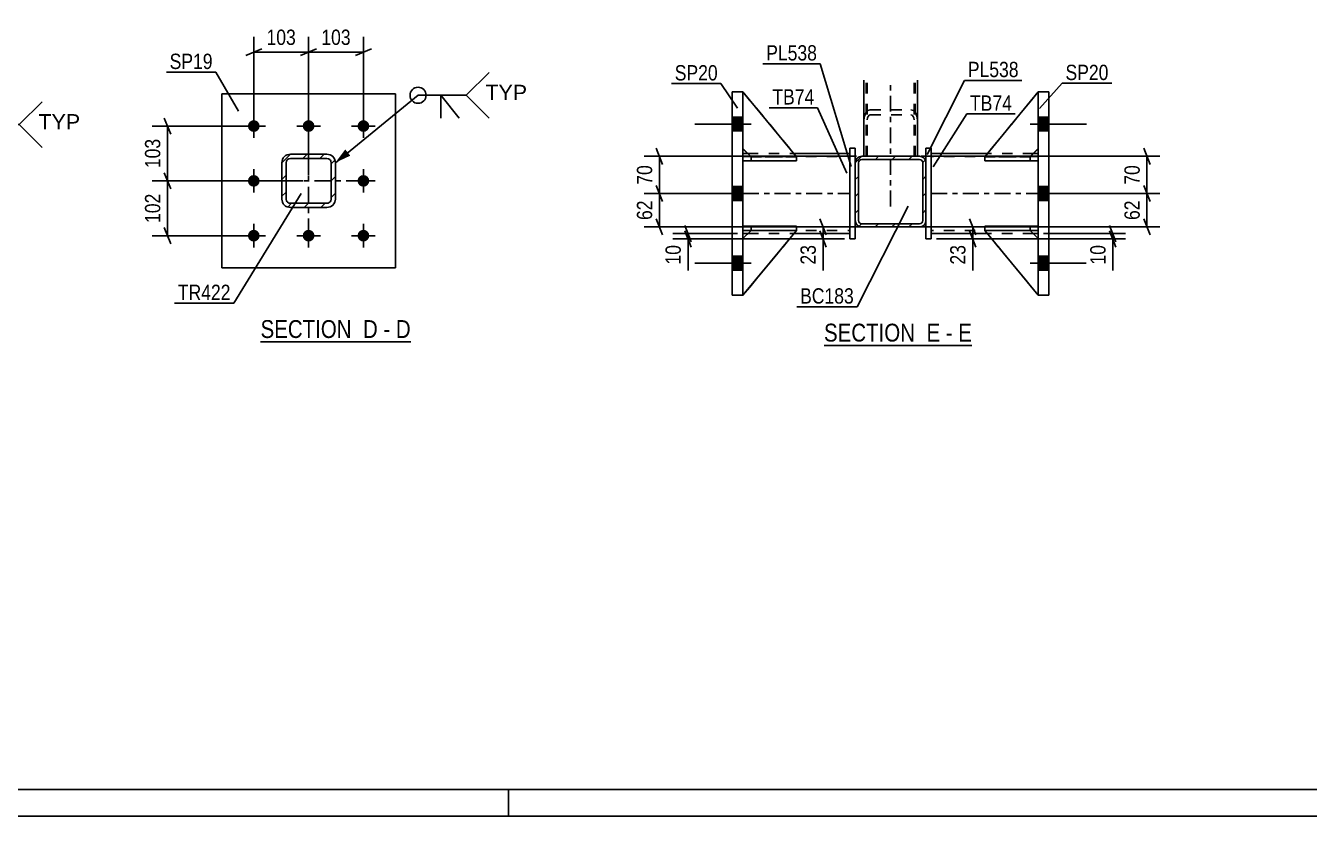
# Model space of a CAD drawing. Header units: millimetres. Extents: x -74 to 767, y -439 to 155.
# Drawn here: x 46.8 to 286.8, y -439 to -291.1 of the extents above; entities that cross this region are included whole.
import ezdxf

# ---------------------------------------------------------------- set-up
doc = ezdxf.new("R2010")
doc.units = ezdxf.units.MM
doc.linetypes.add('DXK_LINE_DOT2', pattern=[3.9198, 1.9599, -1.9599])
doc.linetypes.add('DXK_LINE_DOT3', pattern=[5.9187, 2.979, -0.9799, 0.9799, -0.9799])
doc.styles.add('Arial', font='arial.ttf', dxfattribs={"height": 0.2})
doc.styles.add('Arial Narrow', font='ARIALN.TTF', dxfattribs={"height": 0.2})

# ---------------------------------------------------------------- blocks, each defined once
blk = doc.blocks.new('Unknown-814185030-18 - 1252')
at = {"color": 6, "linetype": 'Continuous'}
blk.add_line((196.07, -350.97), (223.72, -350.97), dxfattribs=at)
at = {"color": 0, "linetype": 'Continuous'}
blk.add_wipeout([(214.18, -350.22), (214.18, -346.72), (196.07, -346.72), (196.07, -350.22)], dxfattribs=at)
at = {"color": 7, "linetype": 'Continuous', "style": 'Arial Narrow'}
blk.add_text('SECTION ', height=3.34, dxfattribs=at).set_placement((196.07, -350.22))
at = {"color": 0, "linetype": 'Continuous'}
blk.add_wipeout([(217.79, -350.22), (217.79, -346.72), (215.23, -346.72), (215.23, -350.22)], dxfattribs=at)
at = {"color": 7, "linetype": 'Continuous', "style": 'Arial Narrow'}
blk.add_text('E', height=3.34, dxfattribs=at).set_placement((215.23, -350.22))
at = {"color": 0, "linetype": 'Continuous'}
blk.add_wipeout([(220.11, -350.22), (220.11, -346.72), (218.84, -346.72), (218.84, -350.22)], dxfattribs=at)
at = {"color": 7, "linetype": 'Continuous', "style": 'Arial Narrow'}
blk.add_text('-', height=3.34, dxfattribs=at).set_placement((218.84, -350.22))
at = {"color": 0, "linetype": 'Continuous'}
blk.add_wipeout([(223.72, -350.22), (223.72, -346.72), (221.16, -346.72), (221.16, -350.22)], dxfattribs=at)
at = {"color": 7, "linetype": 'Continuous', "style": 'Arial Narrow'}
blk.add_text('E', height=3.34, dxfattribs=at).set_placement((221.16, -350.22))
blk = doc.blocks.new('Unknown-814185030-1135')
at = {"color": 5, "linetype": 'Continuous'}
for p, q in [((-68.94, -434), (762.06, -434)), ((137.06, -439), (137.06, -434)), ((-73.94, -439), (767.06, -439))]:
    blk.add_line(p, q, dxfattribs=at)
blk = doc.blocks.new('Unknown-814185030-16 - 1615')
at = {"color": 6, "linetype": 'Continuous'}
blk.add_line((90.72, -350.3), (118.79, -350.3), dxfattribs=at)
at = {"color": 0, "linetype": 'Continuous'}
blk.add_wipeout([(108.82, -349.55), (108.82, -346.05), (90.72, -346.05), (90.72, -349.55)], dxfattribs=at)
at = {"color": 7, "linetype": 'Continuous', "style": 'Arial Narrow'}
blk.add_text('SECTION ', height=3.34, dxfattribs=at).set_placement((90.72, -349.55))
at = {"color": 0, "linetype": 'Continuous'}
blk.add_wipeout([(112.64, -349.55), (112.64, -346.05), (109.87, -346.05), (109.87, -349.55)], dxfattribs=at)
at = {"color": 7, "linetype": 'Continuous', "style": 'Arial Narrow'}
blk.add_text('D', height=3.34, dxfattribs=at).set_placement((109.87, -349.55))
at = {"color": 0, "linetype": 'Continuous'}
blk.add_wipeout([(114.97, -349.55), (114.97, -346.05), (113.69, -346.05), (113.69, -349.55)], dxfattribs=at)
at = {"color": 7, "linetype": 'Continuous', "style": 'Arial Narrow'}
blk.add_text('-', height=3.34, dxfattribs=at).set_placement((113.69, -349.55))
at = {"color": 0, "linetype": 'Continuous'}
blk.add_wipeout([(118.79, -349.55), (118.79, -346.05), (116.02, -346.05), (116.02, -349.55)], dxfattribs=at)
at = {"color": 7, "linetype": 'Continuous', "style": 'Arial Narrow'}
blk.add_text('D', height=3.34, dxfattribs=at).set_placement((116.02, -349.55))
blk = doc.blocks.new('Part-814185030-1333 - 1252')
at = {"color": 7, "linetype": 'DXK_LINE_DOT2'}
for p, q in [((236.12, -303.54), (226.12, -315.65)), ((226.12, -315.65), (236.12, -303.54)), ((236.12, -314.15), (236.12, -303.54)), ((234.62, -315.65), (236.12, -314.15)), ((234.62, -315.65), (236.12, -314.15)), ((226.12, -315.65), (234.62, -315.65)), ((226.12, -315.65), (226.12, -315.65)), ((234.62, -315.65), (226.12, -315.65)), ((234.62, -315.65), (234.62, -315.65))]:
    blk.add_line(p, q, dxfattribs=at)
blk = doc.blocks.new('Bolt-814185030-1442 - 1252')
at = {"linetype": 'Continuous'}
for points in [[(238.12, -310.84), (238.12, -308.24), (236.12, -308.24), (236.12, -310.84)], [(238.12, -310.84), (238.12, -308.24), (236.12, -308.24), (236.12, -310.84)], [(238.12, -310.84), (238.12, -308.24), (236.12, -308.24), (236.12, -310.84)], [(238.12, -323.84), (238.12, -321.24), (236.12, -321.24), (236.12, -323.84)], [(238.12, -323.84), (238.12, -321.24), (236.12, -321.24), (236.12, -323.84)], [(238.12, -336.84), (238.12, -334.24), (236.12, -334.24), (236.12, -336.84)], [(238.12, -336.84), (238.12, -334.24), (236.12, -334.24), (236.12, -336.84)], [(238.12, -336.84), (238.12, -334.24), (236.12, -334.24), (236.12, -336.84)]]:
    blk.add_hatch(color=1, dxfattribs=at).paths.add_polyline_path(points)
at = {"color": 1, "linetype": 'Continuous'}
for p, q in [((234.62, -309.54), (245.12, -309.54)), ((234.62, -309.54), (245.12, -309.54)), ((234.62, -309.54), (245.12, -309.54)), ((236.12, -308.24), (238.12, -308.24)), ((236.12, -308.24), (238.12, -308.24)), ((236.12, -308.24), (238.12, -308.24)), ((236.12, -310.84), (238.12, -310.84)), ((236.12, -310.84), (238.12, -310.84)), ((236.12, -310.84), (238.12, -310.84)), ((236.12, -321.24), (238.12, -321.24)), ((236.12, -321.24), (238.12, -321.24)), ((234.62, -322.54), (245.12, -322.54)), ((234.62, -322.54), (245.12, -322.54)), ((236.12, -323.84), (238.12, -323.84)), ((236.12, -323.84), (238.12, -323.84)), ((234.62, -335.54), (245.12, -335.54)), ((234.62, -335.54), (245.12, -335.54)), ((234.62, -335.54), (245.12, -335.54)), ((236.12, -334.24), (238.12, -334.24)), ((236.12, -334.24), (238.12, -334.24)), ((236.12, -334.24), (238.12, -334.24)), ((236.12, -336.84), (238.12, -336.84)), ((236.12, -336.84), (238.12, -336.84)), ((236.12, -336.84), (238.12, -336.84))]:
    blk.add_line(p, q, dxfattribs=at)
blk = doc.blocks.new('Part-814185030-1257 - 1252')
at = {"color": 7, "linetype": 'DXK_LINE_DOT2'}
for p, q in [((203.52, -315.58), (203.52, -301.33)), ((203.92, -315.58), (203.92, -301.33)), ((213.12, -315.58), (213.12, -301.33)), ((213.52, -301.33), (213.52, -315.58)), ((213.52, -315.58), (203.52, -315.58))]:
    blk.add_line(p, q, dxfattribs=at)
at = {"color": 7, "linetype": 'DXK_LINE_DOT3'}
blk.add_line((208.52, -324.98), (208.52, -301.33), dxfattribs=at)
blk = doc.blocks.new('Part-814185030-1329 - 1252')
at = {"color": 2, "linetype": 'Continuous'}
for p, q in [((180.92, -315.04), (181.81, -315.04)), ((190.42, -315.04), (200.92, -315.04)), ((180.92, -330.04), (181.83, -330.04)), ((190.43, -330.04), (200.92, -330.04))]:
    blk.add_line(p, q, dxfattribs=at)
at = {"color": 7, "linetype": 'DXK_LINE_DOT2'}
for p, q in [((180.92, -330.04), (180.92, -315.04)), ((180.92, -315.64), (200.92, -315.64)), ((181.81, -315.04), (190.42, -315.04)), ((200.92, -330.04), (200.92, -315.04)), ((180.92, -329.44), (200.92, -329.44)), ((181.83, -330.04), (190.43, -330.04))]:
    blk.add_line(p, q, dxfattribs=at)
at = {"color": 7, "linetype": 'DXK_LINE_DOT3'}
blk.add_line((180.92, -322.54), (200.92, -322.54), dxfattribs=at)
blk = doc.blocks.new('Part-814185030-1258 - 1252')
at = {"color": 2, "linetype": 'Continuous'}
for p, q in [((203.52, -315.58), (203.52, -301.33)), ((213.52, -315.58), (213.52, -301.33))]:
    blk.add_line(p, q, dxfattribs=at)
at = {"color": 7, "linetype": 'DXK_LINE_DOT2'}
for p, q in [((204.12, -315.58), (204.12, -301.33)), ((212.92, -315.58), (212.92, -301.33)), ((203.88, -307.45), (204.26, -307.04)), ((204.26, -307.04), (204.72, -306.9)), ((204.72, -306.9), (212.32, -306.9)), ((212.32, -306.9), (212.78, -307.04)), ((212.78, -307.04), (213.17, -307.45)), ((203.52, -308.76), (203.62, -308.05)), ((203.62, -308.05), (203.88, -307.45)), ((204.17, -308.41), (204.12, -308.76)), ((204.3, -308.11), (204.17, -308.41)), ((204.49, -307.9), (204.3, -308.11)), ((204.72, -307.83), (204.49, -307.9)), ((204.72, -307.83), (212.32, -307.83)), ((212.55, -307.9), (212.32, -307.83)), ((212.75, -308.11), (212.55, -307.9)), ((212.88, -308.41), (212.75, -308.11)), ((212.92, -308.76), (212.88, -308.41)), ((213.17, -307.45), (213.43, -308.05)), ((213.43, -308.05), (213.52, -308.76)), ((203.52, -315.58), (213.52, -315.58))]:
    blk.add_line(p, q, dxfattribs=at)
blk = doc.blocks.new('Bolt-814185030-1443 - 1252')
at = {"linetype": 'Continuous'}
for points in [[(180.92, -310.84), (180.92, -308.24), (178.92, -308.24), (178.92, -310.84)], [(180.92, -310.84), (180.92, -308.24), (178.92, -308.24), (178.92, -310.84)], [(180.92, -310.84), (180.92, -308.24), (178.92, -308.24), (178.92, -310.84)], [(180.92, -323.84), (180.92, -321.24), (178.92, -321.24), (178.92, -323.84)], [(180.92, -323.84), (180.92, -321.24), (178.92, -321.24), (178.92, -323.84)], [(180.92, -336.84), (180.92, -334.24), (178.92, -334.24), (178.92, -336.84)], [(180.92, -336.84), (180.92, -334.24), (178.92, -334.24), (178.92, -336.84)], [(180.92, -336.84), (180.92, -334.24), (178.92, -334.24), (178.92, -336.84)]]:
    blk.add_hatch(color=1, dxfattribs=at).paths.add_polyline_path(points)
at = {"color": 1, "linetype": 'Continuous'}
for p, q in [((182.42, -309.54), (171.92, -309.54)), ((182.42, -309.54), (171.92, -309.54)), ((182.42, -309.54), (171.92, -309.54)), ((180.92, -308.24), (178.92, -308.24)), ((180.92, -308.24), (178.92, -308.24)), ((180.92, -308.24), (178.92, -308.24)), ((180.92, -310.84), (178.92, -310.84)), ((180.92, -310.84), (178.92, -310.84)), ((180.92, -310.84), (178.92, -310.84)), ((180.92, -321.24), (178.92, -321.24)), ((180.92, -321.24), (178.92, -321.24)), ((182.42, -322.54), (171.92, -322.54)), ((182.42, -322.54), (171.92, -322.54)), ((180.92, -323.84), (178.92, -323.84)), ((180.92, -323.84), (178.92, -323.84)), ((182.42, -335.54), (171.92, -335.54)), ((182.42, -335.54), (171.92, -335.54)), ((182.42, -335.54), (171.92, -335.54)), ((180.92, -334.24), (178.92, -334.24)), ((180.92, -334.24), (178.92, -334.24)), ((180.92, -334.24), (178.92, -334.24)), ((180.92, -336.84), (178.92, -336.84)), ((180.92, -336.84), (178.92, -336.84)), ((180.92, -336.84), (178.92, -336.84))]:
    blk.add_line(p, q, dxfattribs=at)
blk = doc.blocks.new('Part-814185030-1283 - 1252')
at = {"linetype": 'Continuous'}
h = blk.add_hatch(dxfattribs=at)
h.set_pattern_fill('', scale=0.7, style=0, pattern_type=0)
h.set_pattern_definition([(45, (203.1237, -315.5785), (-1.57154, 1.57154), [])])
h.paths.add_polyline_path([(213.92, -315.58), (203.12, -315.58), (202.66, -315.67), (202.28, -315.93), (202.02, -316.32), (201.92, -316.78), (201.92, -327.58), (202.02, -328.04), (202.28, -328.43), (202.66, -328.69), (203.12, -328.78), (213.92, -328.78), (214.38, -328.69), (214.77, -328.43), (215.03, -328.04), (215.12, -327.58), (215.12, -316.78), (215.03, -316.32), (214.77, -315.93), (214.38, -315.67)])
h.paths.add_polyline_path([(214.48, -316.55), (214.52, -316.78), (214.52, -327.58), (214.48, -327.81), (214.35, -328), (214.15, -328.13), (213.92, -328.18), (203.12, -328.18), (202.89, -328.13), (202.7, -328), (202.57, -327.81), (202.52, -327.58), (202.52, -316.78), (202.57, -316.55), (202.7, -316.35), (202.89, -316.22), (203.12, -316.18), (213.92, -316.18), (214.15, -316.22), (214.35, -316.35)])
at = {"color": 2, "linetype": 'Continuous'}
for p, q in [((202.02, -316.32), (201.92, -316.78)), ((201.92, -316.78), (201.92, -316.78)), ((201.92, -327.58), (201.92, -316.78)), ((202.52, -316.78), (202.57, -316.55)), ((202.52, -316.78), (202.52, -316.78)), ((202.52, -327.58), (202.52, -316.78)), ((202.57, -316.55), (202.7, -316.35)), ((203.12, -315.58), (202.66, -315.67)), ((202.7, -316.35), (202.89, -316.22)), ((202.89, -316.22), (203.12, -316.18)), ((203.12, -315.58), (203.12, -315.58)), ((203.12, -315.58), (213.92, -315.58)), ((203.12, -316.18), (203.12, -316.18)), ((203.12, -316.18), (213.92, -316.18)), ((213.92, -315.58), (213.92, -315.58)), ((214.38, -315.67), (213.92, -315.58)), ((213.92, -316.18), (213.92, -316.18)), ((213.92, -316.18), (214.15, -316.22)), ((214.15, -316.22), (214.35, -316.35)), ((214.35, -316.35), (214.48, -316.55)), ((214.48, -316.55), (214.52, -316.78)), ((214.52, -316.78), (214.52, -316.78)), ((214.52, -327.58), (214.52, -316.78)), ((215.12, -316.78), (215.03, -316.32)), ((215.12, -316.78), (215.12, -316.78)), ((215.12, -327.58), (215.12, -316.78)), ((201.92, -327.58), (201.92, -327.58)), ((201.92, -327.58), (202.02, -328.04)), ((202.52, -327.58), (202.52, -327.58)), ((202.57, -327.81), (202.52, -327.58)), ((202.7, -328), (202.57, -327.81)), ((202.66, -328.69), (203.12, -328.78)), ((202.89, -328.13), (202.7, -328)), ((203.12, -328.18), (202.89, -328.13)), ((203.12, -328.18), (203.12, -328.18)), ((203.12, -328.18), (213.92, -328.18)), ((203.12, -328.78), (203.12, -328.78)), ((203.12, -328.78), (213.92, -328.78)), ((214.15, -328.13), (213.92, -328.18)), ((213.92, -328.18), (213.92, -328.18)), ((213.92, -328.78), (214.38, -328.69)), ((213.92, -328.78), (213.92, -328.78)), ((214.35, -328), (214.15, -328.13)), ((214.48, -327.81), (214.35, -328)), ((214.52, -327.58), (214.48, -327.81)), ((214.52, -327.58), (214.52, -327.58)), ((215.03, -328.04), (215.12, -327.58)), ((215.12, -327.58), (215.12, -327.58))]:
    blk.add_line(p, q, dxfattribs=at)
at = {"color": 7, "linetype": 'DXK_LINE_DOT3'}
blk.add_line((208.52, -322.18), (208.52, -322.18), dxfattribs=at)
at = {"color": 2, "linetype": 'Continuous'}
for centre, start, end in [((203.12, -316.78), 112.5, 157.5), ((213.92, -316.78), 22.5, 67.5), ((203.12, -327.58), 202.5, 247.5), ((213.92, -327.58), 292.5, 337.5)]:
    blk.add_arc(centre, 1.2, start, end, dxfattribs=at)
blk = doc.blocks.new('Part-814185030-1304 - 1252')
at = {"color": 2, "linetype": 'Continuous'}
for p, q in [((226.63, -315.04), (216.12, -315.04)), ((236.12, -315.04), (235.23, -315.04)), ((226.61, -330.04), (216.12, -330.04)), ((236.12, -330.04), (235.21, -330.04))]:
    blk.add_line(p, q, dxfattribs=at)
at = {"color": 7, "linetype": 'DXK_LINE_DOT2'}
for p, q in [((216.12, -330.04), (216.12, -315.04)), ((236.12, -315.64), (216.12, -315.64)), ((235.23, -315.04), (226.63, -315.04)), ((236.12, -315.04), (236.12, -330.04)), ((236.12, -329.44), (216.12, -329.44)), ((235.21, -330.04), (226.61, -330.04))]:
    blk.add_line(p, q, dxfattribs=at)
at = {"color": 7, "linetype": 'DXK_LINE_DOT3'}
blk.add_line((216.12, -322.54), (236.12, -322.54), dxfattribs=at)
blk = doc.blocks.new('Part-814185030-1319 - 1252')
at = {"color": 2, "linetype": 'Continuous'}
for p, q in [((216.12, -314.04), (215.12, -314.04)), ((215.12, -316.78), (215.12, -314.04)), ((216.12, -331.04), (216.12, -314.04)), ((215.12, -331.04), (215.12, -327.58)), ((215.12, -331.04), (216.12, -331.04))]:
    blk.add_line(p, q, dxfattribs=at)
at = {"color": 7, "linetype": 'DXK_LINE_DOT2'}
blk.add_line((215.12, -327.58), (215.12, -316.78), dxfattribs=at)
blk = doc.blocks.new('Part-814185030-1324 - 1252')
at = {"color": 2, "linetype": 'Continuous'}
for p, q in [((200.92, -331.04), (200.92, -314.04)), ((200.92, -314.04), (201.92, -314.04)), ((201.92, -316.78), (201.92, -314.04)), ((201.92, -331.04), (201.92, -327.58)), ((200.92, -331.04), (201.92, -331.04))]:
    blk.add_line(p, q, dxfattribs=at)
at = {"color": 7, "linetype": 'DXK_LINE_DOT2'}
blk.add_line((201.92, -327.58), (201.92, -316.78), dxfattribs=at)
blk = doc.blocks.new('Part-814185030-1330 - 1252')
at = {"color": 2, "linetype": 'Continuous'}
for p, q in [((226.12, -329.45), (226.12, -329.45)), ((234.62, -329.45), (226.12, -329.45)), ((236.12, -341.54), (226.12, -329.45)), ((234.62, -329.45), (234.62, -329.45)), ((234.62, -329.45), (236.12, -330.95))]:
    blk.add_line(p, q, dxfattribs=at)
at = {"color": 7, "linetype": 'DXK_LINE_DOT2'}
for p, q in [((226.12, -329.45), (234.62, -329.45)), ((236.12, -341.54), (226.12, -329.45)), ((234.62, -329.45), (236.12, -330.95)), ((236.12, -330.95), (236.12, -341.54))]:
    blk.add_line(p, q, dxfattribs=at)
blk = doc.blocks.new('Part-814185030-1331 - 1252')
at = {"color": 7, "linetype": 'DXK_LINE_DOT2'}
for p, q in [((226.12, -329.45), (234.62, -329.45)), ((236.12, -341.54), (226.12, -329.45)), ((226.12, -329.45), (226.12, -329.45)), ((234.62, -329.45), (226.12, -329.45)), ((226.12, -329.45), (236.12, -341.54)), ((234.62, -329.45), (236.12, -330.95)), ((234.62, -329.45), (234.62, -329.45)), ((236.12, -330.95), (234.62, -329.45)), ((236.12, -330.95), (236.12, -341.54))]:
    blk.add_line(p, q, dxfattribs=at)
blk = doc.blocks.new('Part-814185030-1332 - 1252')
at = {"color": 2, "linetype": 'Continuous'}
for p, q in [((226.12, -315.65), (236.12, -303.54)), ((234.63, -315.64), (236.12, -314.15)), ((227.37, -315.65), (226.12, -315.65)), ((226.12, -315.65), (226.12, -315.65))]:
    blk.add_line(p, q, dxfattribs=at)
at = {"color": 7, "linetype": 'DXK_LINE_DOT2'}
for p, q in [((226.12, -315.65), (236.12, -303.54)), ((236.12, -314.15), (236.12, -303.54)), ((236.12, -303.54), (236.12, -303.54)), ((234.62, -315.65), (236.12, -314.15)), ((234.62, -315.65), (226.12, -315.65)), ((234.62, -315.65), (227.37, -315.65)), ((234.62, -315.65), (234.63, -315.64)), ((234.62, -315.65), (234.62, -315.65))]:
    blk.add_line(p, q, dxfattribs=at)
blk = doc.blocks.new('Part-814185030-1334 - 1252')
at = {"color": 7, "linetype": 'DXK_LINE_DOT2'}
for p, q in [((226.12, -329.44), (226.12, -328.64)), ((226.12, -328.64), (234.62, -328.64)), ((236.12, -328.64), (226.12, -328.64)), ((234.62, -329.44), (234.62, -328.64)), ((234.62, -328.64), (236.12, -328.64)), ((236.12, -329.44), (236.12, -328.64)), ((236.12, -329.44), (236.12, -328.64)), ((236.12, -328.64), (236.12, -328.64)), ((234.62, -329.44), (226.12, -329.44)), ((226.12, -329.44), (236.12, -329.44)), ((236.12, -329.44), (234.62, -329.44)), ((236.12, -329.44), (236.12, -329.44))]:
    blk.add_line(p, q, dxfattribs=at)
blk = doc.blocks.new('Part-814185030-1335 - 1252')
at = {"color": 7, "linetype": 'DXK_LINE_DOT2'}
for p, q in [((226.12, -316.44), (226.12, -315.64)), ((226.12, -315.64), (234.62, -315.64)), ((236.12, -315.64), (226.12, -315.64)), ((234.62, -316.44), (226.12, -316.44)), ((226.12, -316.44), (236.12, -316.44)), ((234.62, -316.44), (234.62, -315.64)), ((234.62, -315.64), (236.12, -315.64)), ((236.12, -316.44), (234.62, -316.44)), ((236.12, -316.44), (236.12, -315.64)), ((236.12, -316.44), (236.12, -315.64)), ((236.12, -315.64), (236.12, -315.64)), ((236.12, -316.44), (236.12, -316.44))]:
    blk.add_line(p, q, dxfattribs=at)
blk = doc.blocks.new('Part-814185030-1336 - 1252')
at = {"color": 2, "linetype": 'Continuous'}
for p, q in [((226.12, -328.64), (236.12, -328.64)), ((226.12, -328.64), (226.12, -329.44)), ((236.12, -328.64), (236.12, -328.64)), ((236.12, -329.44), (236.12, -328.64)), ((236.12, -329.44), (226.12, -329.44))]:
    blk.add_line(p, q, dxfattribs=at)
at = {"color": 7, "linetype": 'DXK_LINE_DOT2'}
for p, q in [((234.62, -328.64), (226.12, -328.64)), ((236.12, -328.64), (234.62, -328.64)), ((234.62, -328.64), (234.62, -329.44)), ((236.12, -328.64), (236.12, -328.64)), ((226.12, -329.44), (234.62, -329.44)), ((234.62, -329.44), (236.12, -329.44))]:
    blk.add_line(p, q, dxfattribs=at)
blk = doc.blocks.new('Part-814185030-1337 - 1252')
at = {"color": 2, "linetype": 'Continuous'}
for p, q in [((226.13, -315.64), (226.12, -315.64)), ((226.12, -315.64), (226.12, -316.44)), ((226.12, -316.44), (236.12, -316.44)), ((236.12, -315.64), (227.37, -315.64)), ((236.12, -315.64), (236.12, -315.64)), ((236.12, -315.64), (236.12, -316.44))]:
    blk.add_line(p, q, dxfattribs=at)
at = {"color": 7, "linetype": 'DXK_LINE_DOT2'}
for p, q in [((226.12, -316.44), (234.62, -316.44)), ((227.37, -315.64), (226.13, -315.64)), ((234.62, -315.64), (226.13, -315.64)), ((234.62, -315.64), (236.12, -315.64)), ((234.62, -315.64), (234.62, -316.44)), ((234.62, -316.44), (236.12, -316.44)), ((236.12, -315.64), (236.12, -315.64))]:
    blk.add_line(p, q, dxfattribs=at)
blk = doc.blocks.new('Part-814185030-1338 - 1252')
at = {"color": 2, "linetype": 'Continuous'}
for p, q in [((182.42, -329.45), (180.92, -330.95)), ((180.92, -341.54), (190.92, -329.45)), ((190.92, -329.45), (182.42, -329.45)), ((182.42, -329.45), (182.42, -329.45)), ((190.92, -329.45), (190.92, -329.45))]:
    blk.add_line(p, q, dxfattribs=at)
at = {"color": 7, "linetype": 'DXK_LINE_DOT2'}
for p, q in [((180.92, -330.95), (182.42, -329.45)), ((180.92, -341.54), (190.92, -329.45)), ((180.92, -330.95), (180.92, -341.54)), ((182.42, -329.45), (190.92, -329.45))]:
    blk.add_line(p, q, dxfattribs=at)
blk = doc.blocks.new('Part-814185030-1339 - 1252')
at = {"color": 7, "linetype": 'DXK_LINE_DOT2'}
for p, q in [((182.42, -329.45), (180.92, -330.95)), ((180.92, -341.54), (190.92, -329.45)), ((180.92, -330.95), (182.42, -329.45)), ((190.92, -329.45), (180.92, -341.54)), ((180.92, -330.95), (180.92, -341.54)), ((190.92, -329.45), (182.42, -329.45)), ((182.42, -329.45), (182.42, -329.45)), ((182.42, -329.45), (190.92, -329.45)), ((190.92, -329.45), (190.92, -329.45))]:
    blk.add_line(p, q, dxfattribs=at)
blk = doc.blocks.new('Part-814185030-1340 - 1252')
at = {"color": 2, "linetype": 'Continuous'}
for p, q in [((180.92, -303.54), (180.92, -303.54)), ((190.92, -315.65), (180.92, -303.54)), ((182.41, -315.64), (180.92, -314.15)), ((189.68, -315.65), (190.92, -315.65)), ((190.92, -315.65), (190.92, -315.65))]:
    blk.add_line(p, q, dxfattribs=at)
at = {"color": 7, "linetype": 'DXK_LINE_DOT2'}
for p, q in [((180.92, -303.54), (190.92, -315.65)), ((180.92, -303.54), (180.92, -303.54)), ((180.92, -314.15), (180.92, -303.54)), ((182.42, -315.65), (180.92, -314.15)), ((182.42, -315.65), (182.41, -315.64)), ((190.92, -315.65), (182.42, -315.65)), ((182.42, -315.65), (182.42, -315.65)), ((182.42, -315.65), (189.68, -315.65))]:
    blk.add_line(p, q, dxfattribs=at)
blk = doc.blocks.new('Part-814185030-1341 - 1252')
at = {"color": 7, "linetype": 'DXK_LINE_DOT2'}
for p, q in [((180.92, -314.15), (180.92, -303.54)), ((180.92, -303.54), (190.92, -315.65)), ((180.92, -303.54), (190.92, -315.65)), ((182.42, -315.65), (180.92, -314.15)), ((182.42, -315.65), (180.92, -314.15)), ((190.92, -315.65), (182.42, -315.65)), ((182.42, -315.65), (182.42, -315.65)), ((182.42, -315.65), (190.92, -315.65)), ((190.92, -315.65), (190.92, -315.65))]:
    blk.add_line(p, q, dxfattribs=at)
blk = doc.blocks.new('Part-814185030-1342 - 1252')
at = {"color": 7, "linetype": 'DXK_LINE_DOT2'}
for p, q in [((180.92, -328.64), (182.42, -328.64)), ((190.92, -328.64), (180.92, -328.64)), ((180.92, -328.64), (180.92, -328.64)), ((180.92, -328.64), (180.92, -329.44)), ((180.92, -328.64), (180.92, -329.44)), ((182.42, -328.64), (190.92, -328.64)), ((182.42, -328.64), (182.42, -329.44)), ((190.92, -328.64), (190.92, -329.44)), ((182.42, -329.44), (180.92, -329.44)), ((180.92, -329.44), (190.92, -329.44)), ((180.92, -329.44), (180.92, -329.44)), ((190.92, -329.44), (182.42, -329.44))]:
    blk.add_line(p, q, dxfattribs=at)
blk = doc.blocks.new('Part-814185030-1343 - 1252')
at = {"color": 7, "linetype": 'DXK_LINE_DOT2'}
for p, q in [((180.92, -315.64), (182.42, -315.64)), ((190.92, -315.64), (180.92, -315.64)), ((180.92, -315.64), (180.92, -315.64)), ((180.92, -315.64), (180.92, -316.44)), ((180.92, -315.64), (180.92, -316.44)), ((182.42, -316.44), (180.92, -316.44)), ((180.92, -316.44), (190.92, -316.44)), ((180.92, -316.44), (180.92, -316.44)), ((182.42, -315.64), (190.92, -315.64)), ((182.42, -315.64), (182.42, -316.44)), ((190.92, -316.44), (182.42, -316.44)), ((190.92, -315.64), (190.92, -316.44))]:
    blk.add_line(p, q, dxfattribs=at)
blk = doc.blocks.new('Part-814185030-1344 - 1252')
at = {"color": 2, "linetype": 'Continuous'}
for p, q in [((180.92, -329.44), (180.92, -328.64)), ((190.92, -328.64), (180.92, -328.64)), ((190.92, -329.44), (190.92, -328.64)), ((190.92, -329.44), (180.92, -329.44)), ((180.92, -329.44), (180.92, -329.44))]:
    blk.add_line(p, q, dxfattribs=at)
at = {"color": 7, "linetype": 'DXK_LINE_DOT2'}
for p, q in [((182.42, -328.64), (180.92, -328.64)), ((182.42, -329.44), (182.42, -328.64)), ((190.92, -328.64), (182.42, -328.64)), ((180.92, -329.44), (182.42, -329.44)), ((182.42, -329.44), (190.92, -329.44))]:
    blk.add_line(p, q, dxfattribs=at)
blk = doc.blocks.new('Part-814185030-1345 - 1252')
at = {"color": 2, "linetype": 'Continuous'}
for p, q in [((180.92, -316.44), (180.92, -315.64)), ((180.92, -315.64), (189.68, -315.64)), ((190.92, -316.44), (180.92, -316.44)), ((180.92, -316.44), (180.92, -316.44)), ((190.92, -316.44), (190.92, -315.64)), ((190.92, -315.64), (190.92, -315.64))]:
    blk.add_line(p, q, dxfattribs=at)
at = {"color": 7, "linetype": 'DXK_LINE_DOT2'}
for p, q in [((182.42, -315.64), (180.92, -315.64)), ((180.92, -316.44), (182.42, -316.44)), ((182.42, -316.44), (182.42, -315.64)), ((182.42, -315.64), (190.92, -315.64)), ((182.42, -316.44), (190.92, -316.44))]:
    blk.add_line(p, q, dxfattribs=at)
blk = doc.blocks.new('Part-814185030-1360 - 1252')
at = {"color": 2, "linetype": 'Continuous'}
for p, q in [((236.12, -303.54), (238.12, -303.54)), ((236.12, -303.54), (236.12, -303.54)), ((236.12, -303.54), (236.12, -341.54)), ((238.12, -303.54), (238.12, -303.54)), ((238.12, -341.54), (238.12, -303.54)), ((238.12, -341.54), (236.12, -341.54))]:
    blk.add_line(p, q, dxfattribs=at)
at = {"color": 7, "linetype": 'DXK_LINE_DOT2'}
for p, q in [((238.12, -303.54), (236.12, -303.54)), ((236.12, -341.54), (236.12, -341.54)), ((236.12, -341.54), (238.12, -341.54)), ((238.12, -341.54), (238.12, -341.54))]:
    blk.add_line(p, q, dxfattribs=at)
blk = doc.blocks.new('Part-814185030-1365 - 1252')
at = {"color": 2, "linetype": 'Continuous'}
for p, q in [((178.92, -303.54), (178.92, -303.54)), ((178.92, -303.54), (180.92, -303.54)), ((178.92, -341.54), (178.92, -303.54)), ((180.92, -303.54), (180.92, -303.54)), ((180.92, -341.54), (180.92, -303.54)), ((180.92, -341.54), (178.92, -341.54))]:
    blk.add_line(p, q, dxfattribs=at)
at = {"color": 7, "linetype": 'DXK_LINE_DOT2'}
for p, q in [((180.92, -303.54), (178.92, -303.54)), ((178.92, -341.54), (178.92, -341.54)), ((178.92, -341.54), (180.92, -341.54)), ((180.92, -341.54), (180.92, -341.54))]:
    blk.add_line(p, q, dxfattribs=at)
blk = doc.blocks.new('Part-814185030-1662 - 1615')
at = {"linetype": 'Continuous'}
h = blk.add_hatch(dxfattribs=at)
h.set_pattern_fill('', scale=0.7, style=0, pattern_type=0)
h.set_pattern_definition([(45, (96.2987, -315.1693), (-1.57154, 1.57154), [])])
h.paths.add_polyline_path([(103.1, -315.17), (96.3, -315.17), (95.69, -315.29), (95.17, -315.64), (94.82, -316.16), (94.7, -316.77), (94.7, -323.57), (94.82, -324.18), (95.17, -324.7), (95.69, -325.05), (96.3, -325.17), (103.1, -325.17), (103.71, -325.05), (104.23, -324.7), (104.58, -324.18), (104.7, -323.57), (104.7, -316.77), (104.58, -316.16), (104.23, -315.64), (103.71, -315.29)])
h.paths.add_polyline_path([(103.84, -316.46), (103.9, -316.77), (103.9, -323.57), (103.84, -323.88), (103.66, -324.13), (103.4, -324.31), (103.1, -324.37), (96.3, -324.37), (95.99, -324.31), (95.73, -324.13), (95.56, -323.88), (95.5, -323.57), (95.5, -316.77), (95.56, -316.46), (95.73, -316.2), (95.99, -316.03), (96.3, -315.97), (103.1, -315.97), (103.4, -316.03), (103.66, -316.2)])
at = {"color": 7, "linetype": 'DXK_LINE_DOT3'}
for p, q in [((99.7, -330.17), (99.7, -310.17)), ((109.7, -320.17), (89.7, -320.17))]:
    blk.add_line(p, q, dxfattribs=at)
at = {"color": 7, "linetype": 'DXK_LINE_DOT2'}
for p, q in [((94.7, -316.77), (94.82, -316.16)), ((94.7, -323.57), (94.7, -316.77)), ((95.56, -316.46), (95.5, -316.77)), ((95.5, -323.57), (95.5, -316.77)), ((95.69, -315.29), (96.3, -315.17)), ((96.3, -315.97), (95.99, -316.03)), ((96.3, -315.17), (103.1, -315.17)), ((96.3, -315.97), (103.1, -315.97)), ((103.1, -315.17), (103.71, -315.29)), ((103.4, -316.03), (103.1, -315.97)), ((103.9, -316.77), (103.84, -316.46)), ((103.9, -323.57), (103.9, -316.77)), ((104.58, -316.16), (104.7, -316.77)), ((104.7, -323.57), (104.7, -316.77)), ((94.82, -324.18), (94.7, -323.57)), ((95.5, -323.57), (95.56, -323.88)), ((103.84, -323.88), (103.9, -323.57)), ((104.7, -323.57), (104.58, -324.18)), ((96.3, -325.17), (95.69, -325.05)), ((95.99, -324.31), (96.3, -324.37)), ((96.3, -324.37), (103.1, -324.37)), ((96.3, -325.17), (103.1, -325.17)), ((103.1, -324.37), (103.4, -324.31)), ((103.71, -325.05), (103.1, -325.17))]:
    blk.add_line(p, q, dxfattribs=at)
at = {"color": 2, "linetype": 'Continuous'}
for p, q in [((94.82, -316.16), (94.7, -316.77)), ((94.7, -323.57), (94.7, -316.77)), ((95.5, -316.77), (95.56, -316.46)), ((95.5, -323.57), (95.5, -316.77)), ((96.3, -315.17), (95.69, -315.29)), ((95.99, -316.03), (96.3, -315.97)), ((96.3, -315.17), (103.1, -315.17)), ((96.3, -315.97), (103.1, -315.97)), ((103.71, -315.29), (103.1, -315.17)), ((103.1, -315.97), (103.4, -316.03)), ((103.84, -316.46), (103.9, -316.77)), ((103.9, -323.57), (103.9, -316.77)), ((104.7, -316.77), (104.58, -316.16)), ((104.7, -323.57), (104.7, -316.77)), ((94.7, -323.57), (94.82, -324.18)), ((95.56, -323.88), (95.5, -323.57)), ((103.9, -323.57), (103.84, -323.88)), ((104.58, -324.18), (104.7, -323.57)), ((95.69, -325.05), (96.3, -325.17)), ((96.3, -324.37), (95.99, -324.31)), ((96.3, -324.37), (103.1, -324.37)), ((96.3, -325.17), (103.1, -325.17)), ((103.4, -324.31), (103.1, -324.37)), ((103.1, -325.17), (103.71, -325.05))]:
    blk.add_line(p, q, dxfattribs=at)
at = {"color": 7, "linetype": 'DXK_LINE_DOT2'}
for centre, radius, start, end in [((96.3, -316.77), 1.6, 112.5, 157.5), ((96.3, -316.77), 0.8, 112.5, 157.5), ((103.1, -316.77), 0.8, 22.5, 67.5), ((103.1, -316.77), 1.6, 22.5, 67.5), ((96.3, -323.57), 0.8, 202.5, 247.5), ((103.1, -323.57), 0.8, 292.5, 337.5), ((96.3, -323.57), 1.6, 202.5, 247.5), ((103.1, -323.57), 1.6, 292.5, 337.5)]:
    blk.add_arc(centre, radius, start, end, dxfattribs=at)
at = {"color": 2, "linetype": 'Continuous'}
for centre, radius, start, end in [((96.3, -316.77), 1.6, 112.5, 157.5), ((96.3, -316.77), 0.8, 112.5, 157.5), ((103.1, -316.77), 0.8, 22.5, 67.5), ((103.1, -316.77), 1.6, 22.5, 67.5), ((96.3, -323.57), 0.8, 202.5, 247.5), ((103.1, -323.57), 0.8, 292.5, 337.5), ((96.3, -323.57), 1.6, 202.5, 247.5), ((103.1, -323.57), 1.6, 292.5, 337.5)]:
    blk.add_arc(centre, radius, start, end, dxfattribs=at)
blk = doc.blocks.new('Part-814185030-1770 - 1615')
at = {"color": 2, "linetype": 'Continuous'}
for p, q in [((115.95, -303.92), (83.45, -303.92)), ((83.45, -303.92), (83.45, -336.42)), ((115.95, -336.42), (115.95, -303.92)), ((83.45, -336.42), (115.95, -336.42))]:
    blk.add_line(p, q, dxfattribs=at)
blk = doc.blocks.new('Bolt-814185030-1667 - 1615')
at = {"linetype": 'Continuous'}
for points in [[(89.45, -311.02, -1), (89.45, -308.82, -1)], [(99.7, -311.02, -1), (99.7, -308.82, -1)], [(109.95, -311.02, -1), (109.95, -308.82, -1)], [(89.45, -321.27, -1), (89.45, -319.07, -1)], [(109.95, -321.27, -1), (109.95, -319.07, -1)], [(89.45, -331.52, -1), (89.45, -329.32, -1)], [(99.7, -331.52, -1), (99.7, -329.32, -1)], [(109.95, -331.52, -1), (109.95, -329.32, -1)]]:
    blk.add_hatch(color=1, dxfattribs=at).paths.add_polyline_path(points)
at = {"color": 1, "linetype": 'Continuous'}
for p, q in [((89.45, -312.12), (89.45, -307.72)), ((99.7, -312.12), (99.7, -307.72)), ((109.95, -312.12), (109.95, -307.72)), ((91.65, -309.92), (87.25, -309.92)), ((101.9, -309.92), (97.5, -309.92)), ((112.15, -309.92), (107.75, -309.92)), ((89.45, -322.37), (89.45, -317.97)), ((109.95, -322.37), (109.95, -317.97)), ((91.65, -320.17), (87.25, -320.17)), ((112.15, -320.17), (107.75, -320.17)), ((89.45, -332.62), (89.45, -328.22)), ((99.7, -332.62), (99.7, -328.22)), ((109.95, -332.62), (109.95, -328.22)), ((91.65, -330.42), (87.25, -330.42)), ((101.9, -330.42), (97.5, -330.42)), ((112.15, -330.42), (107.75, -330.42))]:
    blk.add_line(p, q, dxfattribs=at)
blk = doc.blocks.new('StraightDimension-814185030-1550 - 1252')
at = {"color": 7, "linetype": 'Continuous'}
for p, q in [((255.85, -314.08), (257.05, -317.08)), ((214.21, -315.58), (258.85, -315.58)), ((256.45, -322.54), (256.45, -315.58)), ((257.05, -324.04), (255.85, -321.04)), ((243.9, -322.54), (258.85, -322.54))]:
    blk.add_line(p, q, dxfattribs=at)
at = {"color": 0}
blk.add_wipeout([(255.7, -316.63), (251.5, -316.63), (251.5, -321.49), (255.7, -321.49)], dxfattribs=at)
at = {"color": 3, "style": 'Arial Narrow'}
blk.add_text('70', height=2.863, rotation=90.0002, dxfattribs=at).set_placement((255.1, -320.89))
blk = doc.blocks.new('StraightDimension-814185030-1577 - 1252')
at = {"color": 7, "linetype": 'Continuous'}
for p, q in [((170.04, -328.54), (171.24, -331.54)), ((179.92, -330.04), (167.79, -330.04)), ((199.92, -331.04), (167.79, -331.04)), ((171.24, -332.54), (170.04, -329.54)), ((170.64, -331.04), (170.64, -330.04))]:
    blk.add_line(p, q, dxfattribs=at)
at = {"color": 0}
blk.add_wipeout([(169.89, -331.57), (165.69, -331.57), (165.69, -336.42), (169.89, -336.42)], dxfattribs=at)
at = {"color": 7, "linetype": 'Continuous'}
blk.add_line((170.64, -331.04), (170.64, -336.95), dxfattribs=at)
blk.add_line((170.64, -331.04), (170.64, -336.95), dxfattribs=at)
at = {"color": 3, "style": 'Arial Narrow'}
blk.add_text('10', height=2.863, rotation=90.0002, dxfattribs=at).set_placement((169.29, -335.82))
blk = doc.blocks.new('StraightDimension-814185030-1496 - 1252')
at = {"color": 7, "linetype": 'Continuous'}
for p, q in [((164.69, -321.04), (165.89, -324.04)), ((172.67, -322.54), (162.44, -322.54)), ((165.29, -328.78), (165.29, -322.54)), ((202.12, -328.78), (162.44, -328.78)), ((165.89, -330.28), (164.69, -327.28))]:
    blk.add_line(p, q, dxfattribs=at)
at = {"color": 0}
blk.add_wipeout([(164.54, -323.23), (160.34, -323.23), (160.34, -328.09), (164.54, -328.09)], dxfattribs=at)
at = {"color": 3, "style": 'Arial Narrow'}
blk.add_text('62', height=2.863, rotation=90.0002, dxfattribs=at).set_placement((163.94, -327.49))
blk = doc.blocks.new('StraightDimension-814185030-1526 - 1252')
at = {"color": 7, "linetype": 'Continuous'}
for p, q in [((213.67, -328.78), (226.27, -328.78)), ((223.27, -327.28), (224.47, -330.28)), ((223.87, -331.04), (223.87, -328.78)), ((217.12, -331.04), (226.27, -331.04)), ((224.47, -332.54), (223.27, -329.54))]:
    blk.add_line(p, q, dxfattribs=at)
at = {"color": 0}
blk.add_wipeout([(223.12, -331.57), (218.92, -331.57), (218.92, -336.42), (223.12, -336.42)], dxfattribs=at)
at = {"color": 7, "linetype": 'Continuous'}
blk.add_line((223.87, -331.04), (223.87, -336.95), dxfattribs=at)
blk.add_line((223.87, -331.04), (223.87, -336.95), dxfattribs=at)
at = {"color": 3, "style": 'Arial Narrow'}
blk.add_text('23', height=2.863, rotation=90.0002, dxfattribs=at).set_placement((222.52, -335.82))
blk = doc.blocks.new('StraightDimension-814185030-1481 - 1252')
at = {"color": 7, "linetype": 'Continuous'}
for p, q in [((203.57, -328.78), (193.03, -328.78)), ((195.28, -327.28), (196.48, -330.28)), ((195.88, -331.04), (195.88, -328.78)), ((199.92, -331.04), (193.03, -331.04)), ((196.48, -332.54), (195.28, -329.54))]:
    blk.add_line(p, q, dxfattribs=at)
at = {"color": 0}
blk.add_wipeout([(195.13, -331.57), (190.93, -331.57), (190.93, -336.42), (195.13, -336.42)], dxfattribs=at)
at = {"color": 7, "linetype": 'Continuous'}
blk.add_line((195.88, -331.04), (195.88, -336.95), dxfattribs=at)
blk.add_line((195.88, -331.04), (195.88, -336.95), dxfattribs=at)
at = {"color": 3, "style": 'Arial Narrow'}
blk.add_text('23', height=2.863, rotation=90.0002, dxfattribs=at).set_placement((194.53, -335.82))
blk = doc.blocks.new('StraightDimension-814185030-1509 - 1252')
at = {"color": 7, "linetype": 'Continuous'}
for p, q in [((164.69, -314.08), (165.89, -317.08)), ((202.12, -315.58), (162.44, -315.58)), ((165.29, -322.54), (165.29, -315.58)), ((165.89, -324.04), (164.69, -321.04)), ((172.67, -322.54), (162.44, -322.54))]:
    blk.add_line(p, q, dxfattribs=at)
at = {"color": 0}
blk.add_wipeout([(164.54, -316.63), (160.34, -316.63), (160.34, -321.49), (164.54, -321.49)], dxfattribs=at)
at = {"color": 3, "style": 'Arial Narrow'}
blk.add_text('70', height=2.863, rotation=90.0002, dxfattribs=at).set_placement((163.94, -320.89))
blk = doc.blocks.new('StraightDimension-814185030-1537 - 1252')
at = {"color": 7, "linetype": 'Continuous'}
for p, q in [((255.85, -321.04), (257.05, -324.04)), ((243.9, -322.54), (258.85, -322.54)), ((256.45, -328.78), (256.45, -322.54)), ((213.54, -328.78), (258.85, -328.78)), ((257.05, -330.28), (255.85, -327.28))]:
    blk.add_line(p, q, dxfattribs=at)
at = {"color": 0}
blk.add_wipeout([(255.7, -323.23), (251.5, -323.23), (251.5, -328.09), (255.7, -328.09)], dxfattribs=at)
at = {"color": 3, "style": 'Arial Narrow'}
blk.add_text('62', height=2.863, rotation=90.0002, dxfattribs=at).set_placement((255.1, -327.49))
blk = doc.blocks.new('StraightDimension-814185030-1566 - 1252')
at = {"color": 7, "linetype": 'Continuous'}
for p, q in [((249.46, -328.54), (250.66, -331.54)), ((217.12, -331.04), (252.46, -331.04)), ((237.12, -330.04), (252.46, -330.04)), ((250.66, -332.54), (249.46, -329.54)), ((250.06, -331.04), (250.06, -330.04))]:
    blk.add_line(p, q, dxfattribs=at)
at = {"color": 0}
blk.add_wipeout([(249.31, -331.57), (245.11, -331.57), (245.11, -336.42), (249.31, -336.42)], dxfattribs=at)
at = {"color": 7, "linetype": 'Continuous'}
blk.add_line((250.06, -331.04), (250.06, -336.95), dxfattribs=at)
blk.add_line((250.06, -331.04), (250.06, -336.95), dxfattribs=at)
at = {"color": 3, "style": 'Arial Narrow'}
blk.add_text('10', height=2.863, rotation=90.0002, dxfattribs=at).set_placement((248.71, -335.82))
blk = doc.blocks.new('StraightDimension-814185030-10667 - 1615')
at = {"color": 7, "linetype": 'Continuous'}
for p, q in [((99.7, -319.17), (99.7, -293.25)), ((109.95, -308.92), (109.95, -293.25)), ((98.2, -296.7), (101.2, -295.5)), ((99.7, -296.1), (109.95, -296.1)), ((111.45, -295.5), (108.45, -296.7))]:
    blk.add_line(p, q, dxfattribs=at)
at = {"color": 0}
blk.add_wipeout([(108.17, -295.35), (108.17, -291.15), (101.48, -291.15), (101.48, -295.35)], dxfattribs=at)
at = {"color": 3, "style": 'Arial Narrow'}
blk.add_text('103', height=2.863, dxfattribs=at).set_placement((102.08, -294.75))
blk = doc.blocks.new('StraightDimension-814185030-10668 - 1615')
at = {"color": 7, "linetype": 'Continuous'}
for p, q in [((89.45, -308.92), (89.45, -293.25)), ((99.7, -319.17), (99.7, -293.25)), ((87.95, -296.7), (90.95, -295.5)), ((89.45, -296.1), (99.7, -296.1)), ((101.2, -295.5), (98.2, -296.7))]:
    blk.add_line(p, q, dxfattribs=at)
at = {"color": 0}
blk.add_wipeout([(97.92, -295.35), (97.92, -291.15), (91.23, -291.15), (91.23, -295.35)], dxfattribs=at)
at = {"color": 3, "style": 'Arial Narrow'}
blk.add_text('103', height=2.863, dxfattribs=at).set_placement((91.83, -294.75))
blk = doc.blocks.new('StraightDimension-814185030-10712 - 1615')
at = {"color": 7, "linetype": 'Continuous'}
for p, q in [((72.72, -308.42), (73.92, -311.42)), ((88.45, -309.92), (70.47, -309.92)), ((73.32, -320.17), (73.32, -309.92)), ((73.92, -321.67), (72.72, -318.67)), ((98.7, -320.17), (70.47, -320.17))]:
    blk.add_line(p, q, dxfattribs=at)
at = {"color": 0}
blk.add_wipeout([(72.57, -311.7), (68.37, -311.7), (68.37, -318.39), (72.57, -318.39)], dxfattribs=at)
at = {"color": 3, "style": 'Arial Narrow'}
blk.add_text('103', height=2.863, rotation=90.0002, dxfattribs=at).set_placement((71.97, -317.79))
blk = doc.blocks.new('StraightDimension-814185030-10713 - 1615')
at = {"color": 7, "linetype": 'Continuous'}
for p, q in [((72.72, -318.67), (73.92, -321.67)), ((98.7, -320.17), (70.47, -320.17)), ((73.32, -330.42), (73.32, -320.17)), ((88.45, -330.42), (70.47, -330.42)), ((73.92, -331.92), (72.72, -328.92))]:
    blk.add_line(p, q, dxfattribs=at)
at = {"color": 0}
blk.add_wipeout([(72.57, -321.95), (68.37, -321.95), (68.37, -328.64), (72.57, -328.64)], dxfattribs=at)
at = {"color": 3, "style": 'Arial Narrow'}
blk.add_text('102', height=2.863, rotation=90.0002, dxfattribs=at).set_placement((71.97, -328.04))
blk = doc.blocks.new('Mark-814185030-1278 - 1252')
at = {"color": 0}
blk.add_wipeout([(201.65, -343.12), (201.65, -340.12), (191.6, -340.12), (191.6, -343.12)], dxfattribs=at)
blk.add_wipeout([(201.65, -343.12), (201.65, -340.12), (191.6, -340.12), (191.6, -343.12)], dxfattribs=at)
at = {"color": 30, "linetype": 'Continuous'}
for p in [(211.82, -324.9), (191, -343.72)]:
    blk.add_line(p, (202.25, -343.72), dxfattribs=at)
at = {"color": 3, "style": 'Arial Narrow'}
blk.add_text('BC183', height=2.863, dxfattribs=at).set_placement((191.6, -343.12))
blk = doc.blocks.new('Mark-814185030-1315 - 1252')
at = {"color": 0}
blk.add_wipeout([(232.46, -300.77), (232.46, -297.77), (222.96, -297.77), (222.96, -300.77)], dxfattribs=at)
blk.add_wipeout([(232.46, -300.77), (232.46, -297.77), (222.96, -297.77), (222.96, -300.77)], dxfattribs=at)
at = {"color": 30, "linetype": 'Continuous'}
for p, q in [((215.37, -315.21), (222.36, -301.37)), ((222.36, -301.37), (233.06, -301.37))]:
    blk.add_line(p, q, dxfattribs=at)
at = {"color": 3, "style": 'Arial Narrow'}
blk.add_text('PL538', height=2.863, dxfattribs=at).set_placement((222.96, -300.77))
blk = doc.blocks.new('Mark-814185030-1300 - 1252')
at = {"color": 0}
blk.add_wipeout([(231.21, -307.06), (231.21, -304.06), (223.36, -304.06), (223.36, -307.06)], dxfattribs=at)
blk.add_wipeout([(231.21, -307.06), (231.21, -304.06), (223.36, -304.06), (223.36, -307.06)], dxfattribs=at)
at = {"color": 30, "linetype": 'Continuous'}
for p, q in [((216.5, -317.54), (222.76, -307.66)), ((222.76, -307.66), (231.81, -307.66))]:
    blk.add_line(p, q, dxfattribs=at)
at = {"color": 3, "style": 'Arial Narrow'}
blk.add_text('TB74', height=2.863, dxfattribs=at).set_placement((223.36, -307.06))
blk = doc.blocks.new('Mark-814185030-1320 - 1252')
at = {"color": 0}
blk.add_wipeout([(194.77, -297.66), (194.77, -294.66), (185.26, -294.66), (185.26, -297.66)], dxfattribs=at)
blk.add_wipeout([(194.77, -297.66), (194.77, -294.66), (185.26, -294.66), (185.26, -297.66)], dxfattribs=at)
at = {"color": 30, "linetype": 'Continuous'}
for p in [(184.66, -298.26), (201.15, -317.47)]:
    blk.add_line(p, (195.37, -298.26), dxfattribs=at)
at = {"color": 3, "style": 'Arial Narrow'}
blk.add_text('PL538', height=2.863, dxfattribs=at).set_placement((185.26, -297.66))
blk = doc.blocks.new('Mark-814185030-1325 - 1252')
at = {"color": 0}
blk.add_wipeout([(194.26, -305.89), (194.26, -302.89), (186.41, -302.89), (186.41, -305.89)], dxfattribs=at)
blk.add_wipeout([(194.26, -305.89), (194.26, -302.89), (186.41, -302.89), (186.41, -305.89)], dxfattribs=at)
at = {"color": 30, "linetype": 'Continuous'}
for p in [(185.81, -306.49), (200.34, -318.76)]:
    blk.add_line(p, (194.86, -306.49), dxfattribs=at)
at = {"color": 3, "style": 'Arial Narrow'}
blk.add_text('TB74', height=2.863, dxfattribs=at).set_placement((186.41, -305.89))
blk = doc.blocks.new('Mark-814185030-1356 - 1252')
at = {"color": 0}
blk.add_wipeout([(249.26, -301.32), (249.26, -298.32), (241.22, -298.32), (241.22, -301.32)], dxfattribs=at)
blk.add_wipeout([(249.26, -301.32), (249.26, -298.32), (241.22, -298.32), (241.22, -301.32)], dxfattribs=at)
at = {"color": 30, "linetype": 'Continuous'}
for p, q in [((236.34, -306.62), (240.62, -301.92)), ((240.62, -301.92), (249.86, -301.92))]:
    blk.add_line(p, q, dxfattribs=at)
at = {"color": 3, "style": 'Arial Narrow'}
blk.add_text('SP20', height=2.863, dxfattribs=at).set_placement((241.22, -301.32))
blk = doc.blocks.new('Mark-814185030-1361 - 1252')
at = {"color": 0}
blk.add_wipeout([(176.2, -301.39), (176.2, -298.39), (168.16, -298.39), (168.16, -301.39)], dxfattribs=at)
blk.add_wipeout([(176.2, -301.39), (176.2, -298.39), (168.16, -298.39), (168.16, -301.39)], dxfattribs=at)
at = {"color": 30, "linetype": 'Continuous'}
for p in [(167.56, -301.99), (179.89, -306.57)]:
    blk.add_line(p, (176.8, -301.99), dxfattribs=at)
at = {"color": 3, "style": 'Arial Narrow'}
blk.add_text('SP20', height=2.863, dxfattribs=at).set_placement((168.16, -301.39))
blk = doc.blocks.new('WeldMark-814185030-5979 - 5780')
at = {"linetype": 'Continuous'}
blk.add_hatch(color=30, dxfattribs=at).paths.add_polyline_path([(26.44, -317.1), (23.52, -318.1), (25.63, -315.84)])
at = {"color": 30, "linetype": 'Continuous'}
for p, q in [((23.52, -318.1), (36.6, -309.66)), ((36.6, -309.66), (45.6, -309.66))]:
    blk.add_line(p, q, dxfattribs=at)
at = {"color": 3, "linetype": 'Continuous'}
for q in [(44.31, -313.95), (40.88, -313.95)]:
    blk.add_line((40.88, -309.66), q, dxfattribs=at)
for start, end in [(90, 270), (270, 90)]:
    blk.add_arc((36.6, -309.66), 1.5, start, end, dxfattribs=at)
at = {"color": 0, "linetype": 'Continuous'}
blk.add_wipeout([(56.97, -310.56), (56.97, -307.56), (49.2, -307.56), (49.2, -310.56)], dxfattribs=at)
blk.add_wipeout([(56.97, -310.56), (56.97, -307.56), (49.2, -307.56), (49.2, -310.56)], dxfattribs=at)
at = {"color": 3, "linetype": 'Continuous'}
for q in [(49.88, -305.38), (49.88, -313.95)]:
    blk.add_line((45.6, -309.66), q, dxfattribs=at)
at = {"color": 3, "linetype": 'Continuous', "style": 'Arial'}
blk.add_text('TYP', height=2.865, dxfattribs=at).set_placement((49.2, -310.56))
blk = doc.blocks.new('WeldMark-814185030-1877 - 1615')
at = {"linetype": 'Continuous'}
blk.add_hatch(color=30, dxfattribs=at).paths.add_polyline_path([(107.5, -315.46), (104.7, -316.77), (106.55, -314.29)])
at = {"color": 30, "linetype": 'Continuous'}
for p, q in [((104.7, -316.77), (120.16, -304.17)), ((120.16, -304.17), (129.16, -304.17))]:
    blk.add_line(p, q, dxfattribs=at)
at = {"color": 3, "linetype": 'Continuous'}
for q in [(127.87, -308.46), (124.45, -308.46)]:
    blk.add_line((124.45, -304.17), q, dxfattribs=at)
for start, end in [(90, 270), (270, 90)]:
    blk.add_arc((120.16, -304.17), 1.5, start, end, dxfattribs=at)
at = {"color": 0, "linetype": 'Continuous'}
blk.add_wipeout([(140.54, -305.07), (140.54, -302.07), (132.76, -302.07), (132.76, -305.07)], dxfattribs=at)
blk.add_wipeout([(140.54, -305.07), (140.54, -302.07), (132.76, -302.07), (132.76, -305.07)], dxfattribs=at)
at = {"color": 3, "linetype": 'Continuous'}
for q in [(133.45, -299.88), (133.45, -308.46)]:
    blk.add_line((129.16, -304.17), q, dxfattribs=at)
at = {"color": 3, "linetype": 'Continuous', "style": 'Arial'}
blk.add_text('TYP', height=2.865, dxfattribs=at).set_placement((132.76, -305.07))
blk = doc.blocks.new('Mark-814185030-1766 - 1615')
at = {"color": 0}
blk.add_wipeout([(81.76, -299.25), (81.76, -296.25), (73.72, -296.25), (73.72, -299.25)], dxfattribs=at)
blk.add_wipeout([(81.76, -299.25), (81.76, -296.25), (73.72, -296.25), (73.72, -299.25)], dxfattribs=at)
at = {"color": 30, "linetype": 'Continuous'}
for p in [(73.12, -299.85), (86.6, -307.14)]:
    blk.add_line(p, (82.36, -299.85), dxfattribs=at)
at = {"color": 3, "style": 'Arial Narrow'}
blk.add_text('SP19', height=2.863, dxfattribs=at).set_placement((73.72, -299.25))
blk = doc.blocks.new('Mark-814185030-1658 - 1615')
at = {"color": 0}
blk.add_wipeout([(85.12, -342.45), (85.12, -339.45), (75.25, -339.45), (75.25, -342.45)], dxfattribs=at)
blk.add_wipeout([(85.12, -342.45), (85.12, -339.45), (75.25, -339.45), (75.25, -342.45)], dxfattribs=at)
at = {"color": 30, "linetype": 'Continuous'}
for p in [(98.3, -322.54), (74.65, -343.05)]:
    blk.add_line(p, (85.72, -343.05), dxfattribs=at)
at = {"color": 3, "style": 'Arial Narrow'}
blk.add_text('TR422', height=2.863, dxfattribs=at).set_placement((75.25, -342.45))

msp = doc.modelspace()

# ---------------------------------------------------------------- block references
for name in ['Part-814185030-1257 - 1252', 'Part-814185030-1258 - 1252', 'Part-814185030-1770 - 1615', 'Part-814185030-1365 - 1252', 'Part-814185030-1340 - 1252', 'Part-814185030-1341 - 1252', 'Part-814185030-1333 - 1252', 'Part-814185030-1332 - 1252', 'Part-814185030-1360 - 1252', 'Bolt-814185030-1667 - 1615', 'Bolt-814185030-1443 - 1252', 'Bolt-814185030-1442 - 1252', 'Part-814185030-1662 - 1615', 'Part-814185030-1324 - 1252', 'Part-814185030-1319 - 1252', 'Part-814185030-1329 - 1252', 'Part-814185030-1343 - 1252', 'Part-814185030-1345 - 1252', 'Part-814185030-1283 - 1252', 'Part-814185030-1304 - 1252', 'Part-814185030-1335 - 1252', 'Part-814185030-1337 - 1252', 'Part-814185030-1342 - 1252', 'Part-814185030-1344 - 1252', 'Part-814185030-1334 - 1252', 'Part-814185030-1336 - 1252', 'Part-814185030-1338 - 1252', 'Part-814185030-1339 - 1252', 'Part-814185030-1330 - 1252', 'Part-814185030-1331 - 1252', 'Unknown-814185030-18 - 1252']:
    msp.add_blockref(name, (0, 0))

# ---------------------------------------------------------------- next in the draw order: block references
msp.add_blockref('Unknown-814185030-1135', (0, 0))

# ---------------------------------------------------------------- next in the draw order: block references
for name in ['StraightDimension-814185030-10667 - 1615', 'Mark-814185030-1766 - 1615', 'Mark-814185030-1361 - 1252', 'Mark-814185030-1356 - 1252', 'WeldMark-814185030-5979 - 5780', 'StraightDimension-814185030-1550 - 1252', 'StraightDimension-814185030-1577 - 1252', 'StraightDimension-814185030-1526 - 1252', 'Unknown-814185030-16 - 1615']:
    msp.add_blockref(name, (0, 0))

# ---------------------------------------------------------------- next in the draw order: block references
for name in ['StraightDimension-814185030-10668 - 1615', 'WeldMark-814185030-1877 - 1615', 'Mark-814185030-1315 - 1252', 'StraightDimension-814185030-1496 - 1252', 'StraightDimension-814185030-1537 - 1252']:
    msp.add_blockref(name, (0, 0))

# ---------------------------------------------------------------- next in the draw order: block references
for name in ['Mark-814185030-1300 - 1252', 'StraightDimension-814185030-10712 - 1615', 'StraightDimension-814185030-1509 - 1252', 'StraightDimension-814185030-1481 - 1252', 'StraightDimension-814185030-1566 - 1252']:
    msp.add_blockref(name, (0, 0))

# ---------------------------------------------------------------- next in the draw order: block references
for name in ['Mark-814185030-1320 - 1252', 'StraightDimension-814185030-10713 - 1615', 'Mark-814185030-1278 - 1252']:
    msp.add_blockref(name, (0, 0))

# ---------------------------------------------------------------- next in the draw order: block references
for name in ['Mark-814185030-1325 - 1252', 'Mark-814185030-1658 - 1615']:
    msp.add_blockref(name, (0, 0))

doc.saveas('drawing.dxf')
